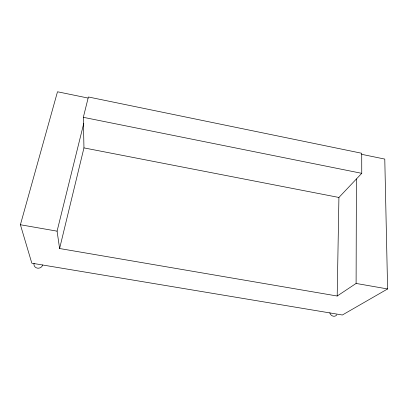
<?xml version="1.0" encoding="UTF-8"?>
<svg xmlns="http://www.w3.org/2000/svg" width="408" height="408" viewBox="0 0 408 408"><rect width="100%" height="100%" fill="white"/><g stroke="black" fill="none" stroke-linecap="round" stroke-linejoin="round"><path stroke-width="0.61" d="M83.778 123.293L57.079 231.157L59.604 248.523L337.186 296.019L356.102 283.443L356.403 178.979M337.186 296.019L338.921 197.462L361.753 173.329L361.718 153.265L88.398 96.982L83.329 117.32L83.956 147.895L59.604 248.523M361.718 154.336L384.78 159.079L387.6 288.951L342.363 315.002L31.829 263.191L20.4 224.747L57.497 91.769L88.046 98.053M20.4 224.747L57.079 231.157M356.102 283.443L387.6 288.951M83.956 147.895L338.921 197.462M83.329 117.32L361.753 173.329M336.835 314.772A4.106 3.611 48.9 0 1 332.974 316.108A4.106 3.611 48.9 0 1 329.827 312.798M42.656 264.95A4.432 4.034 -11 0 1 37.342 268.138A4.432 4.034 -11 0 1 34.063 263.359"/></g></svg>
